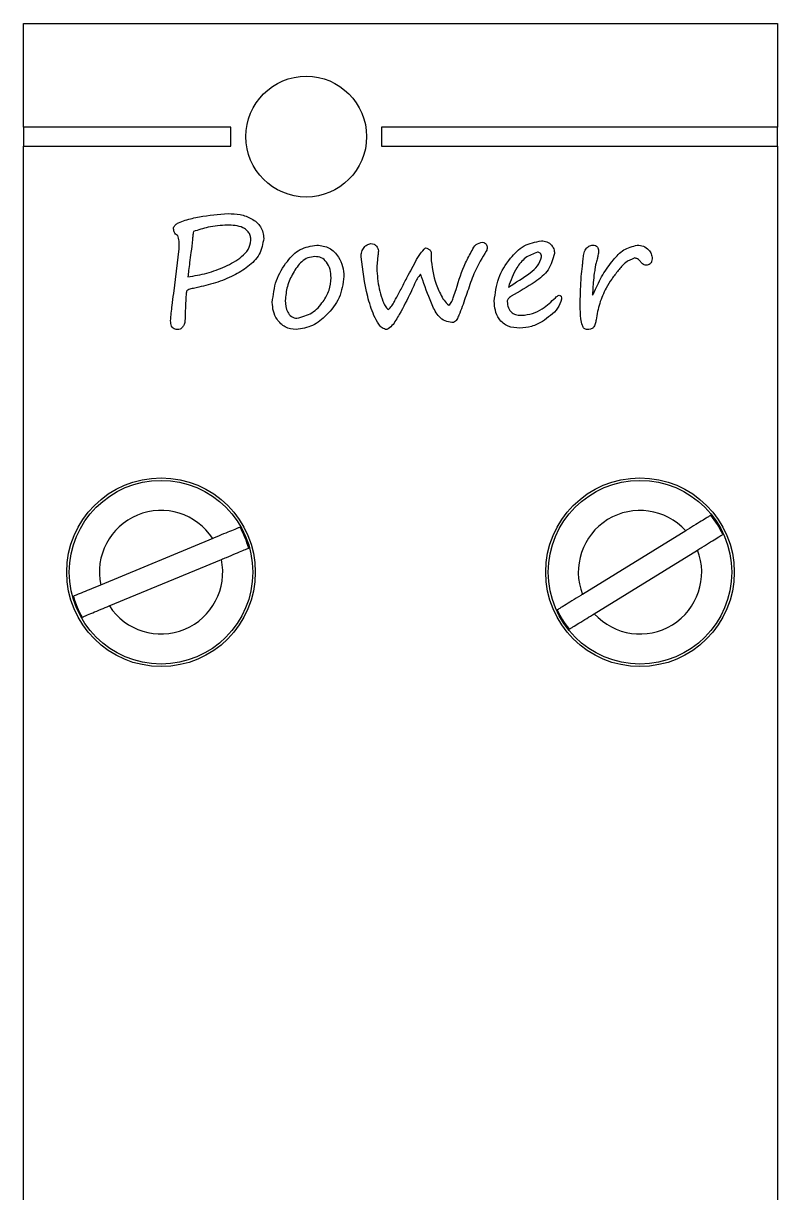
# Model space of a CAD drawing. Extents: x 600 to 620, y 379 to 508.
# Drawn here: x 599.77 to 619.77, y 476.97 to 507.94 of the extents above; entities that cross this region are included whole.
import ezdxf

# ---------------------------------------------------------------- set-up
doc = ezdxf.new("R2010")
doc.units = 0
doc.layers.get('0').update_dxf_attribs({"linetype": 'CONTINUOUS'})

msp = doc.modelspace()

# ---------------------------------------------------------------- linework, layer by layer
at = {"color": 7, "linetype": 'CONTINUOUS'}
for p, q in [((599.771, 507.942), (619.771, 507.942)), ((599.771, 505.192), (599.771, 507.942)), ((619.771, 507.942), (619.771, 505.192)), ((599.771, 505.192), (599.771, 504.692)), ((605.271, 505.192), (599.771, 505.192)), ((605.271, 504.692), (605.271, 505.192)), ((609.271, 505.192), (609.271, 504.692)), ((619.771, 505.192), (609.271, 505.192)), ((619.771, 504.692), (619.771, 505.192)), ((599.771, 504.692), (605.271, 504.692)), ((599.771, 382.692), (599.771, 504.692)), ((609.271, 504.692), (619.771, 504.692)), ((619.771, 504.692), (619.771, 382.692)), ((603.756, 500.788), (603.898, 501.972)), ((609.184, 501.915), (609.184, 501.907)), ((610.587, 501.821), (610.587, 501.653)), ((610.105, 501.506), (610.169, 501.627)), ((614.867, 500.871), (614.866, 500.795)), ((614.866, 500.795), (614.866, 500.741)), ((617.332, 494.501), (614.594, 492.814)), ((604.791, 494.295), (601.82, 493.063)), ((614.909, 492.303), (617.647, 493.99)), ((602.05, 492.509), (605.021, 493.741))]:
    msp.add_line(p, q, dxfattribs=at)
for centre, radius in [((607.271, 504.942), 1.6), ((603.421, 493.402), 2.5), ((603.421, 493.402), 2.433), ((616.121, 493.402), 2.5), ((616.121, 493.402), 2.433)]:
    msp.add_circle(centre, radius, dxfattribs=at)
for centre, radius, start, end in [((603.421, 493.402), 1.636, 33.091, 191.9544), ((616.121, 493.402), 1.636, 42.2139, 201.0773), ((616.121, 493.402), 2.41, 24.4957, 38.7955), ((603.421, 493.402), 2.41, 15.3728, 29.6726), ((616.121, 493.402), 1.636, 222.2139, 21.0773), ((603.421, 493.402), 1.636, 213.091, 11.9544), ((603.421, 493.402), 2.41, 195.3728, 209.6726), ((616.121, 493.402), 2.41, 204.4957, 218.7955)]:
    msp.add_arc(centre, radius, start, end, dxfattribs=at)
for points, knots in [([(603.752, 502.529), (603.766, 502.558), (603.795, 502.616), (603.914, 502.672), (604.122, 502.749), (604.561, 502.852), (604.944, 502.883), (605.199, 502.904)], [0, 0, 0, 0, 0.061002, 0.123508, 0.248777, 0.499406, 1, 1, 1, 1]), ([(605.199, 502.904), (605.306, 502.9), (605.521, 502.89), (605.83, 502.785), (606.043, 502.606), (606.133, 502.407), (606.14, 502.299), (606.144, 502.246)], [0, 0, 0, 0, 0.2507211, 0.5008078, 0.7496324, 0.8747356, 1, 1, 1, 1]), ([(603.866, 502.323), (603.844, 502.334), (603.801, 502.355), (603.757, 502.431), (603.754, 502.492), (603.752, 502.529)], [0, 0, 0, 0, 0.279678, 0.559432, 1, 1, 1, 1]), ([(605.177, 502.6), (605.006, 502.588), (604.7, 502.566), (604.41, 502.469), (604.282, 502.426)], [0, 0, 0, 0, 0.559643, 1, 1, 1, 1]), ([(605.802, 502.196), (605.8, 502.231), (605.797, 502.301), (605.754, 502.4), (605.683, 502.479), (605.5, 502.587), (605.321, 502.594), (605.177, 502.6)], [0, 0, 0, 0, 0.125404, 0.250633, 0.375751, 0.501066, 1, 1, 1, 1]), ([(603.898, 501.972), (603.902, 502.039), (603.911, 502.158), (603.879, 502.273), (603.866, 502.323)], [0, 0, 0, 0, 0.562847, 1, 1, 1, 1]), ([(604.134, 501.226), (604.303, 501.254), (604.64, 501.312), (605.124, 501.491), (605.497, 501.696), (605.752, 501.94), (605.786, 502.111), (605.802, 502.196)], [0, 0, 0, 0, 0.250562, 0.501051, 0.75119, 0.876141, 1, 1, 1, 1]), ([(604.254, 502.214), (604.241, 502.1), (604.219, 501.897), (604.191, 501.694), (604.179, 501.605)], [0, 0, 0, 0, 0.559996, 1, 1, 1, 1]), ([(604.282, 502.426), (604.275, 502.386), (604.264, 502.316), (604.257, 502.245), (604.254, 502.214)], [0, 0, 0, 0, 0.559894, 1, 1, 1, 1]), ([(606.144, 502.246), (606.117, 502.098), (606.064, 501.802), (605.728, 501.486), (605.33, 501.24), (604.865, 501.055), (604.526, 500.978), (604.356, 500.939)], [0, 0, 0, 0, 0.185088, 0.371573, 0.558667, 0.779275, 1, 1, 1, 1]), ([(611.245, 500.894), (611.32, 501.135), (611.431, 501.495), (611.637, 501.869), (611.76, 502.101), (611.886, 502.13), (611.948, 502.145)], [0, 0, 0, 0, 0.5014532, 0.7521537, 0.8772955, 1, 1, 1, 1]), ([(611.948, 502.145), (611.967, 502.142), (612.004, 502.136), (612.04, 502.096), (612.064, 502.054), (612.067, 502.025), (612.068, 502.011)], [0, 0, 0, 0, 0.27869, 0.558771, 0.779385, 1, 1, 1, 1]), ([(612.258, 500.584), (612.282, 500.791), (612.329, 501.205), (612.647, 501.692), (613.022, 502.09), (613.346, 502.152), (613.508, 502.183)], [0, 0, 0, 0, 0.280161, 0.560932, 0.781372, 1, 1, 1, 1]), ([(613.508, 502.183), (613.558, 502.178), (613.659, 502.169), (613.772, 502.079), (613.842, 501.968), (613.849, 501.889), (613.853, 501.85)], [0, 0, 0, 0, 0.279886, 0.559417, 0.779734, 1, 1, 1, 1]), ([(606.372, 500.55), (606.395, 500.747), (606.443, 501.14), (606.727, 501.613), (607.086, 501.994), (607.397, 502.044), (607.551, 502.069)], [0, 0, 0, 0, 0.280185, 0.561055, 0.781136, 1, 1, 1, 1]), ([(607.551, 502.069), (607.667, 502.053), (607.898, 502.023), (608.127, 501.776), (608.252, 501.507), (608.265, 501.327), (608.271, 501.236)], [0, 0, 0, 0, 0.278884, 0.558316, 0.779062, 1, 1, 1, 1]), ([(608.726, 501.76), (608.729, 501.804), (608.735, 501.893), (608.796, 502.004), (608.881, 502.084), (608.95, 502.099), (608.984, 502.107)], [0, 0, 0, 0, 0.2804735, 0.560347, 0.7805041, 1, 1, 1, 1]), ([(608.984, 502.107), (609.014, 502.106), (609.074, 502.106), (609.128, 502.041), (609.173, 501.983), (609.18, 501.938), (609.184, 501.915)], [0, 0, 0, 0, 0.277954, 0.558867, 0.779848, 1, 1, 1, 1]), ([(609.184, 501.907), (609.18, 501.87), (609.174, 501.802), (609.166, 501.735), (609.162, 501.706)], [0, 0, 0, 0, 0.559932, 1, 1, 1, 1]), ([(610.169, 501.627), (610.208, 501.702), (610.279, 501.836), (610.385, 501.945), (610.432, 501.993)], [0, 0, 0, 0, 0.560521, 1, 1, 1, 1]), ([(610.432, 501.993), (610.455, 501.988), (610.503, 501.979), (610.558, 501.935), (610.584, 501.878), (610.586, 501.84), (610.587, 501.821)], [0, 0, 0, 0, 0.2806062, 0.5591021, 0.7792924, 1, 1, 1, 1]), ([(612.046, 501.91), (611.937, 501.732), (611.743, 501.413), (611.622, 501.06), (611.57, 500.905)], [0, 0, 0, 0, 0.5594586, 1, 1, 1, 1]), ([(612.068, 502.011), (612.068, 501.991), (612.068, 501.955), (612.053, 501.924), (612.046, 501.91)], [0, 0, 0, 0, 0.561178, 1, 1, 1, 1]), ([(613.399, 501.879), (613.289, 501.838), (613.067, 501.754), (612.796, 501.416), (612.694, 501.131), (612.632, 500.957)], [0, 0, 0, 0, 0.276591, 0.558357, 1, 1, 1, 1]), ([(613.853, 501.85), (613.812, 501.696), (613.73, 501.386), (613.266, 501.033), (612.919, 500.833), (612.707, 500.711)], [0, 0, 0, 0, 0.276533, 0.55761, 1, 1, 1, 1]), ([(613.511, 501.76), (613.51, 501.777), (613.508, 501.812), (613.482, 501.857), (613.44, 501.876), (613.413, 501.878), (613.399, 501.879)], [0, 0, 0, 0, 0.280657, 0.559264, 0.779407, 1, 1, 1, 1]), ([(614.613, 501.687), (614.617, 501.735), (614.626, 501.83), (614.666, 501.962), (614.763, 502.049), (614.838, 502.062), (614.876, 502.069)], [0, 0, 0, 0, 0.281723, 0.560378, 0.780861, 1, 1, 1, 1]), ([(614.876, 502.069), (614.898, 502.067), (614.943, 502.064), (614.991, 502.021), (615.018, 501.97), (615.022, 501.936), (615.024, 501.919)], [0, 0, 0, 0, 0.280069, 0.559162, 0.77966, 1, 1, 1, 1]), ([(614.914, 500.841), (614.981, 500.99), (615.116, 501.288), (615.389, 501.648), (615.673, 501.971), (615.924, 502.036), (616.049, 502.069)], [0, 0, 0, 0, 0.2810788, 0.5620821, 0.7824709, 1, 1, 1, 1]), ([(615.024, 501.919), (615.019, 501.876), (615.012, 501.801), (614.992, 501.727), (614.984, 501.695)], [0, 0, 0, 0, 0.5596775, 1, 1, 1, 1]), ([(616.049, 502.069), (616.105, 502.064), (616.217, 502.054), (616.346, 501.958), (616.43, 501.838), (616.439, 501.75), (616.443, 501.706)], [0, 0, 0, 0, 0.28005, 0.559438, 0.779735, 1, 1, 1, 1]), ([(604.179, 501.605), (604.17, 501.534), (604.154, 501.408), (604.14, 501.281), (604.134, 501.226)], [0, 0, 0, 0, 0.5599955, 1, 1, 1, 1]), ([(607.502, 501.765), (607.438, 501.758), (607.31, 501.744), (607.094, 501.596), (606.915, 501.329), (606.752, 500.98), (606.726, 500.725), (606.714, 500.598)], [0, 0, 0, 0, 0.124831, 0.249828, 0.499529, 0.75, 1, 1, 1, 1]), ([(607.929, 501.204), (607.925, 501.278), (607.916, 501.425), (607.826, 501.615), (607.678, 501.747), (607.561, 501.759), (607.502, 501.765)], [0, 0, 0, 0, 0.280905, 0.560766, 0.780288, 1, 1, 1, 1]), ([(609.408, 499.828), (609.365, 499.839), (609.277, 499.862), (609.162, 500.005), (609.023, 500.281), (608.838, 500.879), (608.771, 501.408), (608.726, 501.76)], [0, 0, 0, 0, 0.061642, 0.12415, 0.249297, 0.499845, 1, 1, 1, 1]), ([(609.162, 501.706), (609.156, 501.646), (609.145, 501.539), (609.144, 501.432), (609.144, 501.385)], [0, 0, 0, 0, 0.559955, 1, 1, 1, 1]), ([(609.821, 500.971), (609.872, 501.072), (609.964, 501.252), (610.062, 501.428), (610.105, 501.506)], [0, 0, 0, 0, 0.560013, 1, 1, 1, 1]), ([(610.587, 501.653), (610.621, 501.41), (610.663, 501.103), (610.831, 500.775), (610.913, 500.6), (611.008, 500.516), (611.055, 500.474)], [0, 0, 0, 0, 0.56031, 0.708084, 0.855823, 1, 1, 1, 1]), ([(612.632, 500.957), (612.826, 501.075), (613.096, 501.24), (613.419, 501.504), (613.481, 501.675), (613.511, 501.76)], [0, 0, 0, 0, 0.562202, 0.78299, 1, 1, 1, 1]), ([(614.545, 500.891), (614.549, 501.006), (614.557, 501.212), (614.582, 501.417), (614.593, 501.507)], [0, 0, 0, 0, 0.56004, 1, 1, 1, 1]), ([(614.593, 501.507), (614.597, 501.54), (614.604, 501.6), (614.61, 501.66), (614.613, 501.687)], [0, 0, 0, 0, 0.559977, 1, 1, 1, 1]), ([(614.984, 501.695), (614.972, 501.654), (614.95, 501.581), (614.936, 501.506), (614.93, 501.474)], [0, 0, 0, 0, 0.560061, 1, 1, 1, 1]), ([(615.981, 501.727), (615.895, 501.691), (615.72, 501.619), (615.541, 501.394), (615.368, 501.173), (615.193, 500.885), (615.036, 500.525), (614.982, 500.234), (614.956, 500.088)], [0, 0, 0, 0, 0.137816, 0.278167, 0.418624, 0.559044, 0.779525, 1, 1, 1, 1]), ([(616.131, 501.632), (616.109, 501.66), (616.069, 501.709), (616.008, 501.721), (615.981, 501.727)], [0, 0, 0, 0, 0.56165, 1, 1, 1, 1]), ([(616.286, 501.537), (616.268, 501.539), (616.233, 501.543), (616.178, 501.576), (616.149, 501.611), (616.131, 501.632)], [0, 0, 0, 0, 0.2796369, 0.5603052, 1, 1, 1, 1]), ([(616.443, 501.706), (616.441, 501.681), (616.436, 501.633), (616.398, 501.574), (616.343, 501.54), (616.305, 501.538), (616.286, 501.537)], [0, 0, 0, 0, 0.279945, 0.559869, 0.779626, 1, 1, 1, 1]), ([(608.271, 501.236), (608.244, 501.043), (608.19, 500.656), (607.841, 500.231), (607.457, 499.901), (607.154, 499.853), (607.003, 499.828)], [0, 0, 0, 0, 0.279467, 0.559989, 0.780599, 1, 1, 1, 1]), ([(607.026, 500.132), (607.164, 500.168), (607.443, 500.24), (607.713, 500.547), (607.898, 500.867), (607.919, 501.091), (607.929, 501.204)], [0, 0, 0, 0, 0.277464, 0.558512, 0.779304, 1, 1, 1, 1]), ([(609.144, 501.385), (609.16, 501.202), (609.185, 500.927), (609.291, 500.628), (609.35, 500.452), (609.417, 500.39), (609.45, 500.36)], [0, 0, 0, 0, 0.50158, 0.752951, 0.878603, 1, 1, 1, 1]), ([(610.303, 501.296), (610.271, 501.258), (610.207, 501.181), (610.134, 501.018), (610.081, 500.901), (610.049, 500.829)], [0, 0, 0, 0, 0.276673, 0.557941, 1, 1, 1, 1]), ([(610.362, 501.138), (610.351, 501.168), (610.334, 501.221), (610.312, 501.273), (610.303, 501.296)], [0, 0, 0, 0, 0.559988, 1, 1, 1, 1]), ([(614.908, 501.329), (614.898, 501.244), (614.879, 501.092), (614.871, 500.938), (614.867, 500.871)], [0, 0, 0, 0, 0.559862, 1, 1, 1, 1]), ([(614.93, 501.474), (614.927, 501.446), (614.922, 501.398), (614.912, 501.35), (614.908, 501.329)], [0, 0, 0, 0, 0.559923, 1, 1, 1, 1]), ([(604.356, 500.939), (604.307, 500.928), (604.239, 500.914), (604.155, 500.891), (604.09, 500.858), (604.092, 500.78), (604.08, 500.694), (604.067, 500.454), (604.06, 500.238), (604.055, 500.061)], [0, 0, 0, 0, 0.140212, 0.1953, 0.24886, 0.327273, 0.38898, 0.499168, 1, 1, 1, 1]), ([(609.45, 500.36), (609.481, 500.392), (609.542, 500.456), (609.607, 500.574), (609.703, 500.744), (609.772, 500.877), (609.821, 500.971)], [0, 0, 0, 0, 0.18413, 0.37137, 0.558623, 1, 1, 1, 1]), ([(611.178, 500.018), (611.116, 500.023), (610.992, 500.033), (610.77, 500.161), (610.562, 500.557), (610.442, 500.905), (610.362, 501.138)], [0, 0, 0, 0, 0.124931, 0.249698, 0.498513, 1, 1, 1, 1]), ([(611.055, 500.474), (611.083, 500.507), (611.139, 500.573), (611.187, 500.723), (611.223, 500.829), (611.245, 500.894)], [0, 0, 0, 0, 0.274558, 0.556648, 1, 1, 1, 1]), ([(611.57, 500.905), (611.516, 500.75), (611.436, 500.517), (611.338, 500.246), (611.275, 500.119), (611.233, 500.047), (611.196, 500.028), (611.178, 500.018)], [0, 0, 0, 0, 0.50091, 0.751325, 0.876481, 0.939015, 1, 1, 1, 1]), ([(614.535, 500.473), (614.537, 500.551), (614.539, 500.69), (614.543, 500.83), (614.545, 500.891)], [0, 0, 0, 0, 0.559988, 1, 1, 1, 1]), ([(603.676, 500.066), (603.687, 500.201), (603.708, 500.442), (603.741, 500.683), (603.756, 500.788)], [0, 0, 0, 0, 0.55991, 1, 1, 1, 1]), ([(606.714, 500.598), (606.723, 500.492), (606.736, 500.334), (606.853, 500.186), (606.948, 500.138), (607, 500.134), (607.026, 500.132)], [0, 0, 0, 0, 0.499228, 0.748981, 0.874468, 1, 1, 1, 1]), ([(610.049, 500.829), (609.95, 500.626), (609.825, 500.37), (609.646, 500.08), (609.554, 499.926), (609.456, 499.861), (609.408, 499.828)], [0, 0, 0, 0, 0.561912, 0.709119, 0.856263, 1, 1, 1, 1]), ([(612.933, 499.866), (612.827, 499.874), (612.617, 499.89), (612.378, 500.086), (612.271, 500.338), (612.262, 500.502), (612.258, 500.584)], [0, 0, 0, 0, 0.280219, 0.558546, 0.778889, 1, 1, 1, 1]), ([(612.707, 500.711), (612.677, 500.693), (612.634, 500.668), (612.603, 500.613), (612.601, 500.585), (612.6, 500.572)], [0, 0, 0, 0, 0.558405, 0.779142, 1, 1, 1, 1]), ([(614.043, 500.639), (614.014, 500.554), (613.957, 500.382), (613.748, 500.203), (613.525, 500.031), (613.249, 499.895), (613.038, 499.876), (612.933, 499.866)], [0, 0, 0, 0, 0.184406, 0.371728, 0.559168, 0.779692, 1, 1, 1, 1]), ([(612.986, 500.208), (613.082, 500.218), (613.275, 500.239), (613.586, 500.402), (613.767, 500.571), (613.878, 500.675)], [0, 0, 0, 0, 0.279577, 0.55972, 1, 1, 1, 1]), ([(613.878, 500.675), (613.894, 500.691), (613.923, 500.721), (613.962, 500.734), (613.979, 500.74)], [0, 0, 0, 0, 0.561984, 1, 1, 1, 1]), ([(613.979, 500.74), (613.99, 500.738), (614.007, 500.736), (614.024, 500.72), (614.041, 500.69), (614.042, 500.662), (614.043, 500.639)], [0, 0, 0, 0, 0.248732, 0.375028, 0.501031, 1, 1, 1, 1]), ([(614.866, 500.741), (614.875, 500.759), (614.892, 500.792), (614.907, 500.826), (614.914, 500.841)], [0, 0, 0, 0, 0.5599546, 1, 1, 1, 1]), ([(607.003, 499.828), (606.902, 499.842), (606.7, 499.868), (606.497, 500.079), (606.387, 500.314), (606.377, 500.471), (606.372, 500.55)], [0, 0, 0, 0, 0.278959, 0.558418, 0.779039, 1, 1, 1, 1]), ([(612.6, 500.572), (612.605, 500.515), (612.615, 500.402), (612.717, 500.272), (612.853, 500.214), (612.942, 500.21), (612.986, 500.208)], [0, 0, 0, 0, 0.280033, 0.558713, 0.779109, 1, 1, 1, 1]), ([(614.722, 499.828), (614.706, 499.83), (614.676, 499.833), (614.626, 499.869), (614.575, 499.964), (614.54, 500.172), (614.537, 500.352), (614.535, 500.473)], [0, 0, 0, 0, 0.062314, 0.124628, 0.249139, 0.499098, 1, 1, 1, 1]), ([(603.858, 499.828), (603.837, 499.83), (603.794, 499.832), (603.736, 499.864), (603.682, 499.942), (603.678, 500.015), (603.676, 500.066)], [0, 0, 0, 0, 0.187145, 0.373831, 0.560824, 1, 1, 1, 1]), ([(604.055, 500.061), (604.052, 500.029), (604.045, 499.966), (603.995, 499.893), (603.933, 499.838), (603.883, 499.831), (603.858, 499.828)], [0, 0, 0, 0, 0.279883, 0.559823, 0.780123, 1, 1, 1, 1]), ([(614.956, 500.088), (614.95, 500.052), (614.939, 499.979), (614.897, 499.88), (614.809, 499.833), (614.751, 499.83), (614.722, 499.828)], [0, 0, 0, 0, 0.281158, 0.560083, 0.779506, 1, 1, 1, 1]), ([(617.999, 494.912), (617.98, 494.901), (617.937, 494.874), (617.799, 494.789), (617.602, 494.667), (617.436, 494.565), (617.345, 494.509), (617.332, 494.501)], [0, 0, 0, 0, 0.192938, 0.445411, 0.699244, 0.95548, 1, 1, 1, 1]), ([(605.515, 494.595), (605.494, 494.587), (605.447, 494.567), (605.297, 494.505), (605.084, 494.417), (604.903, 494.342), (604.805, 494.301), (604.791, 494.295)], [0, 0, 0, 0, 0.192938, 0.445411, 0.699244, 0.95548, 1, 1, 1, 1]), ([(617.647, 493.99), (617.688, 494.016), (617.808, 494.09), (617.998, 494.207), (618.18, 494.319), (618.277, 494.379), (618.306, 494.397), (618.314, 494.402)], [0, 0, 0, 0, 0.136372, 0.399226, 0.657758, 0.913041, 1, 1, 1, 1]), ([(605.021, 493.741), (605.065, 493.759), (605.195, 493.813), (605.401, 493.899), (605.6, 493.981), (605.705, 494.025), (605.737, 494.038), (605.745, 494.041)], [0, 0, 0, 0, 0.136372, 0.399226, 0.657758, 0.913041, 1, 1, 1, 1]), ([(601.82, 493.063), (601.804, 493.057), (601.701, 493.014), (601.515, 492.937), (601.325, 492.858), (601.18, 492.798), (601.12, 492.773), (601.097, 492.764), (601.097, 492.763)], [0, 0, 0, 0, 0.050415, 0.314759, 0.574611, 0.735818, 0.988387, 1, 1, 1, 1]), ([(614.594, 492.814), (614.579, 492.805), (614.485, 492.746), (614.313, 492.641), (614.137, 492.532), (614.004, 492.45), (613.948, 492.416), (613.928, 492.403), (613.927, 492.403)], [0, 0, 0, 0, 0.050415, 0.314759, 0.574611, 0.735818, 0.988387, 1, 1, 1, 1]), ([(601.326, 492.209), (601.337, 492.213), (601.363, 492.224), (601.447, 492.259), (601.6, 492.323), (601.82, 492.414), (601.977, 492.479), (602.05, 492.509)], [0, 0, 0, 0, 0.112028, 0.264878, 0.519928, 0.7749, 1, 1, 1, 1]), ([(614.242, 491.892), (614.252, 491.898), (614.275, 491.913), (614.353, 491.96), (614.495, 492.048), (614.697, 492.172), (614.841, 492.261), (614.909, 492.303)], [0, 0, 0, 0, 0.112028, 0.264878, 0.519928, 0.7749, 1, 1, 1, 1])]:
    msp.add_open_spline(points, degree=3, knots=knots, dxfattribs=at)

doc.saveas('drawing.dxf')
